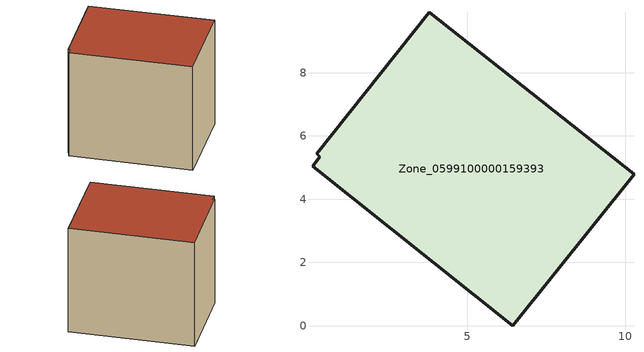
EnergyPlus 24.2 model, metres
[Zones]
Zone_0599100000159393
 floor ground (C_G): 0.34,5.34 0.24,5.43 3.81,9.91 10.28,4.79 6.45,0 0.11,5.04 z0.57
 wall outside (C_F): 6.45,0 10.28,4.79 3.81,9.91 0.24,5.43 0.34,5.34 0.11,5.04 6.45,0 z0.57:8.12
 roof outside (C_R): 0.34,5.34 0.11,5.04 6.45,0 10.28,4.79 3.81,9.91 0.24,5.43 z8.12
[BUILDING]
Pand.0599100000159393: North Axis=0; Terrain=City; Loads Convergence Tolerance Value=0.04; Temperature Convergence Tolerance Value=0.4; Solar Distribution=FullExterior; Maximum Number of Warmup Days=25; Minimum Number of Warmup Days=1
[Site:Location]
Rotterdam.The.Hague.AP_ZH_NLD Design_Conditions: Latitude=51.96; Longitude=4.45; Time Zone=1; Elevation=-4.5
[SITE:GROUNDTEMPERATURE:BUILDINGSURFACE]
18, 18, 18, 18, 18, 18, 18, 18, 18, 18, 18, 18
[MATERIAL] Thermal Absorptance=0.9; Solar Absorptance=0.7; Visible Absorptance=0.7
Name | Roughness | Thickness | Conductivity | Density | Specific Heat
G.TI.1965-1974 | MediumSmooth | 0.15 | 0.882353 | 540 | 1210
F.TI.1965-1974 | Rough | 0.3 | 0.697674 | 1920 | 840
R.TI.1965-1974 | MediumRough | 0.2 | 0.232558 | 1500 | 1000
[CONSTRUCTION]
C_G: G.TI.1965-1974
C_F: F.TI.1965-1974
C_R: R.TI.1965-1974
[ZONE]
Zone_0599100000159393: Type=1; Multiplier=1; Ceiling Height=Autocalculate; Volume=Autocalculate; Floor Area=autocalculate; Part of Total Floor Area=Yes
[ZONEINFILTRATION:DESIGNFLOWRATE]
Infil_Zone_0599100000159393: Zone or ZoneList or Space or SpaceList=Zone_0599100000159393; Schedule=AlwaysOn; Design Flow Rate Calculation Method=Flow/Area; Flow Rate per Floor Area=0.003; Constant Term Coefficient=1; Temperature Term Coefficient=0; Velocity Term Coefficient=0; Velocity Squared Term Coefficient=0
[HVACTEMPLATE:ZONE:IDEALLOADSAIRSYSTEM]
Zone_0599100000159393: Maximum Heating Supply Air Temperature=50; Minimum Cooling Supply Air Temperature=13; Maximum Heating Supply Air Humidity Ratio=0.0156; Minimum Cooling Supply Air Humidity Ratio=0.0077; Heating Limit=NoLimit; Cooling Limit=NoLimit; Dehumidification Control Type=ConstantSensibleHeatRatio; Cooling Sensible Heat Ratio=0.7; Dehumidification Setpoint=60; Humidification Control Type=None; Humidification Setpoint=30; Outdoor Air Method=None; Outdoor Air Flow Rate per Person=0.00944; Outdoor Air Flow Rate per Zone Floor Area=0; Outdoor Air Flow Rate per Zone=0; Demand Controlled Ventilation Type=None; Outdoor Air Economizer Type=NoEconomizer; Heat Recovery Type=None; Sensible Heat Recovery Effectiveness=0.7; Latent Heat Recovery Effectiveness=0.65
[ZONECONTROL:THERMOSTAT]
ThermostatControl_Zone_0599100000159393: Zone or ZoneList=Zone_0599100000159393; Control Type Schedule=DualSetpointControlType; Control 1=Thermostat_Zone_0599100000159393; Temperature Difference Between Cutout And Setpoint=0
[THERMOSTATSETPOINT:DUALSETPOINT]
Thermostat_Zone_0599100000159393: Heating Setpoint Temperature Schedule=HeatingSetpoint_Zone_0599100000159393; Cooling Setpoint Temperature Schedule=CoolingSetpoint_Zone_0599100000159393
[SCHEDULE:COMPACT]
HeatingSetpoint_Zone_0599100000159393: Through: 12/31, For: AllDays, Until: 24:00, 21
CoolingSetpoint_Zone_0599100000159393: Through: 12/31, For: AllDays, Until: 24:00, 24
DualSetpointControlType: Through: 12/31, For: AllDays, Until: 24:00, 4
AlwaysOn: Through: 12/31, For: AllDays, Until: 24:00, 1
